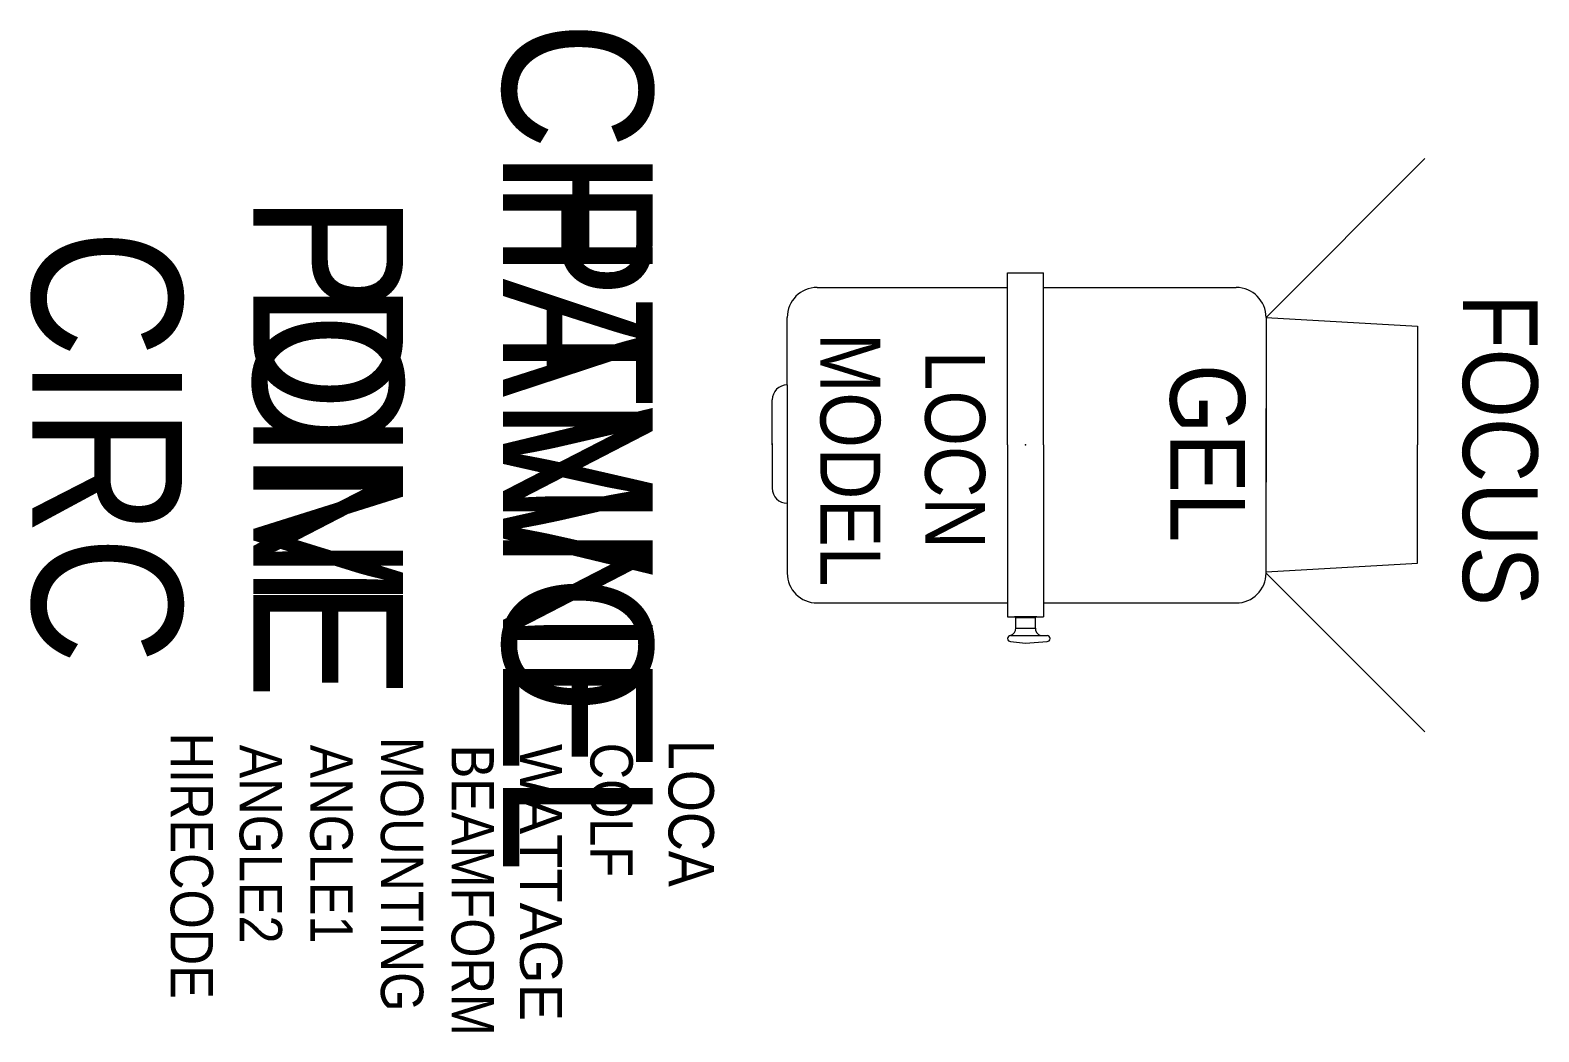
# Model space of a CAD drawing. Extents: x 9031 to 10039, y 652 to 1321.
import ezdxf
from ezdxf.enums import TextEntityAlignment as Align

# ---------------------------------------------------------------- set-up
doc = ezdxf.new("R2010")
doc.units = 0
doc.layers.get('0').update_dxf_attribs({"linetype": 'CONTINUOUS'})
for name, color, linetype in [('CHANNEL', 3, 'CONTINUOUS'), ('CIRC', 6, 'CONTINUOUS'), ('DIMMER', 4, 'CONTINUOUS'), ('FOCUS', 2, 'CONTINUOUS'), ('GEL', 1, 'CONTINUOUS'), ('LANTERNS', 4, 'CONTINUOUS'), ('LOCATION', 7, 'CONTINUOUS'), ('MODEL', 6, 'CONTINUOUS'), ('PATCH', 5, 'CONTINUOUS'), ('PATCH2', 5, 'CONTINUOUS')]:
    doc.layers.add(name, color=color, linetype=linetype)

msp = doc.modelspace()

# ---------------------------------------------------------------- linework, layer by layer
for p, q in [((9856.7, 1128.9), (9962.8, 1235)), ((9684, 1043.8), (9684, 1158.8)), ((9684, 1158.8), (9708, 1158.8)), ((9708, 1043.8), (9708, 1158.8)), ((9556.7, 1148.9), (9684, 1148.9)), ((9708, 1148.9), (9836.7, 1148.9)), ((9536.7, 1083.8), (9536.7, 1128.9)), ((9856.7, 1128.9), (9856.7, 1018.9)), ((9856.7, 1128.9), (9957.9, 1123.1)), ((9957.9, 1123.1), (9957.9, 1043.8)), ((9536.7, 1118.9), (9536.7, 1118.9)), ((9536.7, 1083.8), (9536.7, 1004.7)), ((9526.7, 1043.8), (9526.7, 1073.8)), ((9856.7, 958.1), (9856.7, 1068.1)), ((9526.7, 1044.7), (9526.7, 1014.7)), ((9684, 1043.8), (9684, 928.8)), ((9708, 1043.8), (9708, 928.8)), ((9957.9, 964.6), (9957.9, 1043.8)), ((9536.7, 1004.7), (9536.7, 958.1)), ((9536.7, 968.1), (9536.7, 968.1)), ((9856.7, 958.8), (9957.9, 964.6)), ((9856.7, 958.1), (9962.8, 852)), ((9556.7, 938.1), (9684, 938.1)), ((9708, 938.1), (9836.7, 938.1)), ((9684, 928.8), (9708, 928.8)), ((9703.5, 928.8), (9688.5, 928.8)), ((9688.5, 928.8), (9703.5, 928.8)), ((9689.5, 921.3), (9689.5, 928.8)), ((9702.5, 928.1), (9689.5, 928.1)), ((9702.5, 921.3), (9702.5, 928.8)), ((9689.5, 921.3), (9702.5, 921.3)), ((9686, 916.3), (9710.4, 916.3)), ((9686, 912.3), (9696, 911.3)), ((9696, 911.3), (9710.4, 912.3))]:
    msp.add_line(p, q)
for centre, radius, start, end in [((9556.7, 1128.9), 20, 90, 180), ((9836.7, 1128.9), 20, 0, 90), ((9536.7, 1073.8), 10, 90, 180), ((9536.7, 1014.7), 10, 180, 270), ((9556.7, 958.1), 20, 180, 270), ((9836.7, 958.1), 20, 270, 0), ((9684.4, 921.2), 5.08, 288.0473, 1.9687), ((9707.5, 921.1), 4.99, 177.3184, 252.6657), ((9686, 914.3), 2, 90, 270), ((9710.4, 914.3), 2, 270, 90)]:
    msp.add_arc(centre, radius, start, end)
msp.add_point((9696, 1043.8))

# ---------------------------------------------------------------- texts
at = {"layer": 'CHANNEL', "width": 0.89}
msp.add_attdef('CHANNEL', text='', height=100, rotation=270, dxfattribs=at).set_placement((9346.7, 1042.5), align=Align.CENTER)
at = {"layer": 'CIRC', "width": 0.89}
msp.add_attdef('CIRC', text='', height=100, rotation=270, dxfattribs=at).set_placement((9032.3, 1042.5), align=Align.CENTER)
at = {"layer": 'DIMMER', "width": 0.89}
msp.add_attdef('DIM', text='', height=100, rotation=270, dxfattribs=at).set_placement((9180, 1043.4), align=Align.CENTER)
at = {"layer": 'FOCUS', "color": 30, "width": 0.89}
msp.add_attdef('FOCUS', text='', height=50, rotation=270, dxfattribs=at).set_placement((9988.2, 1040.3), align=Align.CENTER)
at = {"layer": 'GEL', "width": 0.89}
msp.add_attdef('GEL', text='', height=50, rotation=270, dxfattribs=at).set_placement((9792.6, 1038.2), align=Align.CENTER)
at = {"layer": 'LANTERNS', "color": 0, "width": 0.89, "flags": 1}
for tag, p, s, height in [('HIRECODE', (9124.7, 851.4), '', 28.3), ('ANGLE2', (9170.8, 843.4), ' ', 28.3), ('ANGLE1', (9218, 843.4), '  ', 28.3), ('MOUNTING', (9265.2, 848.6), 'STANDARD HOOK CLAMP', 28.305), ('BEAMFORM', (9312.4, 843.4), 'C', 28.3), ('COLF', (9405.2, 844.7), '1', 28.3), ('LOCA', (9457.4, 846.6), '', 30.3)]:
    msp.add_attdef(tag, p, s, height=height, rotation=270, dxfattribs=at)
at = {"layer": 'LANTERNS', "color": 0, "flags": 1}
msp.add_attdef('WATTAGE', (9358.2, 843.9), '500', height=28, rotation=270, dxfattribs=at)
at = {"layer": 'LOCATION', "width": 0.89}
msp.add_attdef('LOCN', text='', height=40, rotation=270, dxfattribs=at).set_placement((9628.9, 1040.4), align=Align.CENTER)
at = {"layer": 'MODEL', "width": 0.89}
msp.add_attdef('MODEL', text='P803', height=40, rotation=270, dxfattribs=at).set_placement((9558.9, 1033.8), align=Align.CENTER)
at = {"layer": 'PATCH', "width": 0.89}
msp.add_attdef('PONE', text='', height=100, rotation=270, dxfattribs=at).set_placement((9180, 1042.5), align=Align.CENTER)
at = {"layer": 'PATCH2', "width": 0.89}
msp.add_attdef('PTWO', text='', height=100, rotation=270, dxfattribs=at).set_placement((9346.7, 1042.5), align=Align.CENTER)

doc.saveas('drawing.dxf')
